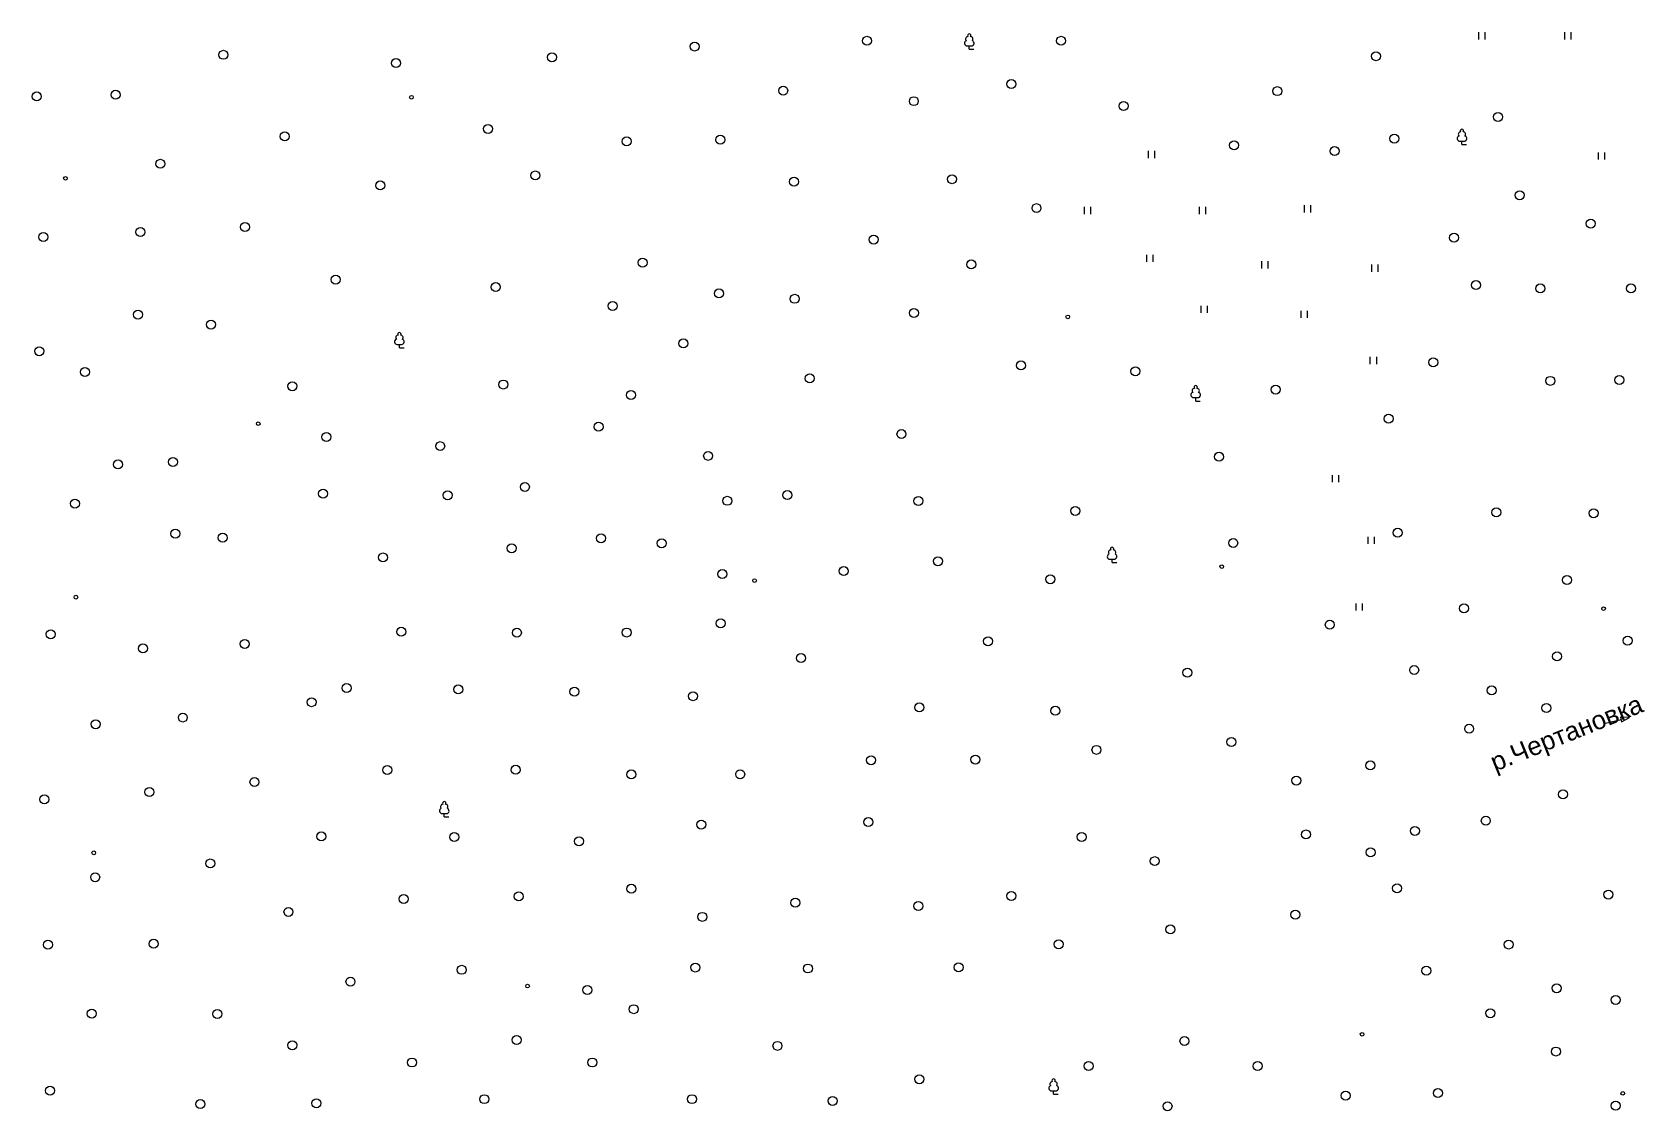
# Model space of a CAD drawing. Extents: x 1000 to 4000, y -4000 to -1000.
# Drawn here: x 3005 to 3528, y -3998 to -3647 of the extents above; entities that cross this region are included whole.
import ezdxf
from ezdxf.enums import TextEntityAlignment as Align

# ---------------------------------------------------------------- set-up
doc = ezdxf.new("R2010")
doc.units = 0
doc.header["$MEASUREMENT"] = 0
doc.layers.get('0').update_dxf_attribs({"linetype": 'CONTINUOUS'})
doc.layers.add('34', color=7, linetype='CONTINUOUS')
doc.styles.add('ARIAL', font='arial.ttf')

msp = doc.modelspace()

# ---------------------------------------------------------------- linework, layer by layer
at = {"color": 253, "linetype": 'Continuous', "lineweight": 0}
for p, q in [((3308.93, -3652.96), (3308.93, -3651.87)), ((3308.93, -3652.96), (3310.43, -3652.96)), ((3468.95, -3683.9), (3468.95, -3682.82)), ((3468.95, -3683.9), (3470.45, -3683.9)), ((3123.85, -3749.93), (3123.85, -3748.85)), ((3123.85, -3749.93), (3125.35, -3749.93)), ((3382.47, -3767.21), (3382.47, -3766.12)), ((3382.47, -3767.21), (3383.97, -3767.21)), ((3355.32, -3819.68), (3355.32, -3818.59)), ((3355.32, -3819.68), (3356.82, -3819.68)), ((3523.41, -3870.01), (3520.45, -3869.9)), ((3520.45, -3869.9), (3520.8, -3871.42)), ((3520.8, -3871.42), (3523.41, -3870.01)), ((3515.62, -3871.84), (3520.62, -3870.66)), ((3138.42, -3902.3), (3138.42, -3901.22)), ((3138.42, -3902.3), (3139.92, -3902.3)), ((3336.32, -3992.37), (3336.32, -3991.29)), ((3336.32, -3992.37), (3337.82, -3992.37))]:
    msp.add_line(p, q, dxfattribs=at)
for points in [[(3474.4, -3649.78), (3474.4, -3647.44)], [(3476.35, -3647.44), (3476.35, -3649.78)], [(3502.4, -3649.78), (3502.4, -3647.44)], [(3504.35, -3647.44), (3504.35, -3649.78)], [(3308.24, -3651.87), (3309.61, -3651.87)], [(3367.17, -3688.31), (3367.17, -3685.97)], [(3369.12, -3685.97), (3369.12, -3688.31)], [(3468.26, -3682.82), (3469.62, -3682.82)], [(3513.34, -3688.8), (3513.34, -3686.46)], [(3515.29, -3686.46), (3515.29, -3688.8)], [(3346.36, -3706.5), (3346.36, -3704.16)], [(3348.31, -3704.16), (3348.31, -3706.5)], [(3383.71, -3706.5), (3383.71, -3704.16)], [(3385.66, -3704.16), (3385.66, -3706.5)], [(3417.85, -3705.97), (3417.85, -3703.63)], [(3419.8, -3703.63), (3419.8, -3705.97)], [(3366.63, -3722.02), (3366.63, -3719.68)], [(3368.58, -3719.68), (3368.58, -3722.02)], [(3403.98, -3724.16), (3403.98, -3721.82)], [(3405.93, -3721.82), (3405.93, -3724.16)], [(3439.72, -3725.23), (3439.72, -3722.89)], [(3441.67, -3722.89), (3441.67, -3725.23)], [(3384.24, -3738.61), (3384.24, -3736.27)], [(3386.19, -3736.27), (3386.19, -3738.61)], [(3416.78, -3740.22), (3416.78, -3737.88)], [(3418.73, -3737.88), (3418.73, -3740.22)], [(3123.16, -3748.85), (3124.53, -3748.85)], [(3439.19, -3755.2), (3439.19, -3752.86)], [(3441.14, -3752.86), (3441.14, -3755.2)], [(3381.79, -3766.12), (3383.15, -3766.12)], [(3426.92, -3793.61), (3426.92, -3791.28)], [(3428.87, -3791.28), (3428.87, -3793.61)], [(3438.48, -3813.63), (3438.48, -3811.29)], [(3440.43, -3811.29), (3440.43, -3813.63)], [(3354.63, -3818.59), (3355.99, -3818.59)], [(3434.59, -3835.28), (3434.59, -3832.94)], [(3436.54, -3832.94), (3436.54, -3835.28)], [(3137.73, -3901.22), (3139.09, -3901.22)], [(3335.64, -3991.29), (3337, -3991.29)]]:
    msp.add_lwpolyline(points, dxfattribs=at)
for centre, radius in [((3275.71, -3650.22), 1.46), ((3338.76, -3650.22), 1.46), ((3066.7, -3654.77), 1.46), ((3173.39, -3655.58), 1.46), ((3219.73, -3652.07), 1.46), ((3441.04, -3655.21), 1.46), ((3122.74, -3657.47), 1.46), ((3248.5, -3666.41), 1.46), ((3322.59, -3664.28), 1.46), ((3408.97, -3666.57), 1.46), ((3006.08, -3668.28), 1.46), ((3031.67, -3667.74), 1.46), ((3127.77, -3668.53), 0.6), ((3290.93, -3669.82), 1.46), ((3359.05, -3671.39), 1.46), ((3480.66, -3674.95), 1.46), ((3086.63, -3681.25), 1.46), ((3152.64, -3678.82), 1.46), ((3197.64, -3682.88), 1.46), ((3228.08, -3682.34), 1.46), ((3446.97, -3681.98), 1.46), ((3394.95, -3684.14), 1.46), ((3427.57, -3686.04), 1.46), ((3046.22, -3690.17), 1.46), ((3015.38, -3694.88), 0.6), ((3117.62, -3697.2), 1.46), ((3168, -3693.96), 1.46), ((3252.03, -3695.98), 1.46), ((3303.34, -3695.16), 1.46), ((3487.67, -3700.37), 1.46), ((3330.77, -3704.57), 1.46), ((3008.23, -3713.96), 1.46), ((3039.75, -3712.34), 1.46), ((3073.7, -3710.71), 1.46), ((3466.38, -3714.16), 1.46), ((3510.79, -3709.59), 1.46), ((3277.88, -3714.76), 1.46), ((3202.83, -3722.27), 1.46), ((3309.57, -3722.85), 1.46), ((3103.13, -3727.78), 1.46), ((3155.16, -3730.21), 1.46), ((3473.49, -3729.56), 1.46), ((3227.64, -3732.28), 1.46), ((3252.25, -3734.02), 1.46), ((3494.43, -3730.65), 1.46), ((3523.83, -3730.65), 1.46), ((3038.96, -3739.14), 1.46), ((3193.13, -3736.34), 1.46), ((3290.94, -3738.62), 1.46), ((3062.68, -3742.38), 1.46), ((3340.91, -3739.9), 0.6), ((3006.87, -3751.04), 1.46), ((3216.05, -3748.51), 1.46), ((3325.71, -3755.65), 1.46), ((3459.62, -3754.65), 1.46), ((3021.7, -3757.8), 1.46), ((3257.13, -3759.85), 1.46), ((3362.91, -3757.55), 1.46), ((3497.67, -3760.66), 1.46), ((3520.05, -3760.39), 1.46), ((3089.1, -3762.4), 1.46), ((3157.59, -3761.85), 1.46), ((3199.06, -3765.28), 1.46), ((3408.46, -3763.49), 1.46), ((3078, -3774.57), 0.6), ((3188.54, -3775.55), 1.46), ((3445.11, -3772.96), 1.46), ((3100.16, -3778.89), 1.46), ((3137.1, -3781.87), 1.46), ((3286.92, -3777.97), 1.46), ((3032.48, -3787.82), 1.46), ((3050.28, -3787.01), 1.46), ((3224.13, -3785.02), 1.46), ((3390.06, -3785.32), 1.46), ((3099.08, -3797.29), 1.46), ((3139.52, -3797.83), 1.46), ((3164.6, -3795.12), 1.46), ((3249.84, -3797.78), 1.46), ((3018.46, -3800.53), 1.46), ((3230.34, -3799.63), 1.46), ((3292.43, -3799.68), 1.46), ((3343.35, -3802.9), 1.46), ((3480.13, -3803.38), 1.46), ((3511.69, -3803.65), 1.46), ((3051.09, -3810.27), 1.46), ((3066.46, -3811.62), 1.46), ((3189.35, -3811.8), 1.46), ((3209.04, -3813.42), 1.46), ((3394.65, -3813.31), 1.46), ((3448.07, -3810), 1.46), ((3118.52, -3818.03), 1.46), ((3160.31, -3815.05), 1.46), ((3298.77, -3819.24), 1.46), ((3228.72, -3823.43), 1.46), ((3268.17, -3822.45), 1.46), ((3390.92, -3821.01), 0.6), ((3239.2, -3825.54), 0.6), ((3335.28, -3825.1), 1.46), ((3503.06, -3825.37), 1.46), ((3018.8, -3830.92), 0.6), ((3469.61, -3834.57), 1.46), ((3228.21, -3839.43), 1.46), ((3426.03, -3839.87), 1.46), ((3514.95, -3834.65), 0.6), ((3010.64, -3842.98), 1.46), ((3124.44, -3842.17), 1.46), ((3162, -3842.46), 1.46), ((3197.69, -3842.4), 1.46), ((3315.06, -3845.24), 1.46), ((3522.74, -3845.04), 1.46), ((3040.57, -3847.58), 1.46), ((3073.64, -3846.09), 1.46), ((3499.85, -3850.16), 1.46), ((3254.29, -3850.71), 1.46), ((3379.8, -3855.42), 1.46), ((3453.43, -3854.59), 1.46), ((3106.74, -3860.45), 1.46), ((3142.95, -3860.9), 1.46), ((3095.32, -3865.03), 1.46), ((3180.71, -3861.59), 1.46), ((3219.23, -3863.08), 1.46), ((3478.58, -3861.21), 1.46), ((3053.52, -3870.01), 1.46), ((3292.71, -3866.74), 1.46), ((3336.89, -3867.82), 1.46), ((3496.38, -3866.9), 1.46), ((3025.23, -3872.18), 1.46), ((3471.29, -3873.66), 1.46), ((3350.25, -3880.51), 1.46), ((3394.09, -3877.94), 1.46), ((3119.9, -3887.08), 1.46), ((3161.6, -3886.98), 1.46), ((3277.06, -3883.89), 1.46), ((3310.95, -3883.67), 1.46), ((3439.19, -3885.57), 1.46), ((3076.79, -3890.98), 1.46), ((3199.16, -3888.51), 1.46), ((3234.53, -3888.45), 1.46), ((3415.14, -3890.48), 1.46), ((3008.56, -3896.61), 1.46), ((3042.68, -3894.21), 1.46), ((3501.78, -3894.97), 1.46), ((3221.88, -3904.78), 1.46), ((3276.15, -3903.98), 1.46), ((3418.28, -3908), 1.46), ((3453.67, -3906.84), 1.46), ((3476.7, -3903.53), 1.46), ((3098.52, -3908.63), 1.46), ((3141.65, -3908.82), 1.46), ((3182.21, -3910.22), 1.46), ((3345.45, -3908.81), 1.46), ((3024.59, -3913.96), 0.6), ((3062.44, -3917.42), 1.46), ((3369.19, -3916.66), 1.46), ((3439.27, -3913.8), 1.46), ((3025.05, -3921.88), 1.46), ((3125.25, -3928.95), 1.46), ((3162.63, -3928.11), 1.46), ((3199.19, -3925.63), 1.46), ((3322.61, -3927.98), 1.46), ((3447.89, -3925.47), 1.46), ((3516.52, -3927.51), 1.46), ((3087.83, -3933.14), 1.46), ((3252.47, -3930.15), 1.46), ((3292.4, -3931.23), 1.46), ((3414.82, -3934.03), 1.46), ((3222.26, -3934.75), 1.46), ((3374.27, -3938.85), 1.46), ((3009.71, -3943.81), 1.46), ((3044.04, -3943.5), 1.46), ((3337.99, -3943.67), 1.46), ((3484.13, -3943.74), 1.46), ((3144.1, -3951.96), 1.46), ((3219.94, -3951.21), 1.46), ((3256.52, -3951.53), 1.46), ((3305.45, -3951.16), 1.46), ((3457.36, -3952.25), 1.46), ((3107.97, -3955.79), 1.46), ((3165.48, -3957.25), 0.6), ((3184.87, -3958.52), 1.46), ((3499.72, -3957.93), 1.46), ((3199.98, -3964.74), 1.46), ((3518.88, -3961.72), 1.46), ((3023.94, -3966.18), 1.46), ((3064.7, -3966.29), 1.46), ((3478.14, -3966.05), 1.46), ((3161.94, -3974.75), 1.46), ((3378.83, -3975.08), 1.46), ((3436.5, -3972.91), 0.6), ((3089.08, -3976.47), 1.46), ((3246.65, -3976.65), 1.46), ((3499.45, -3978.49), 1.46), ((3127.95, -3982.06), 1.46), ((3186.49, -3982.06), 1.46), ((3347.67, -3983.21), 1.46), ((3402.62, -3983.21), 1.46), ((3010.41, -3991.19), 1.46), ((3292.72, -3987.49), 1.46), ((3461.14, -3992.01), 1.46), ((3059.18, -3995.58), 1.46), ((3096.92, -3995.32), 1.46), ((3151.42, -3993.97), 1.46), ((3218.86, -3993.97), 1.46), ((3264.54, -3994.53), 1.46), ((3373.32, -3996.27), 1.46), ((3431.19, -3992.82), 1.46), ((3518.88, -3996.07), 1.46), ((3521.16, -3992.08), 0.6)]:
    msp.add_circle(centre, radius, dxfattribs=at)
for centre, radius, start, end in [((3308.25, -3651), 0.879, 108.3532, 269.3875), ((3308.5, -3649.61), 0.754, 88.1329, 226.6634), ((3308.93, -3648.51), 0.545, 90, 220.5003), ((3308.93, -3648.51), 0.545, 319.4997, 90), ((3309.37, -3649.61), 0.754, 313.3366, 91.8671), ((3309.61, -3651), 0.879, 269.6098, 71.6468), ((3468.27, -3681.94), 0.879, 108.3532, 269.3875), ((3468.51, -3680.56), 0.754, 88.1329, 226.6634), ((3468.95, -3679.45), 0.545, 90, 220.5003), ((3468.95, -3679.45), 0.545, 319.4997, 90), ((3469.39, -3680.56), 0.754, 313.3366, 91.8671), ((3469.63, -3681.94), 0.879, 269.6098, 71.6468), ((3123.17, -3747.97), 0.879, 108.3532, 269.3875), ((3123.41, -3746.59), 0.754, 88.1329, 226.6634), ((3123.85, -3745.48), 0.545, 90, 220.5003), ((3123.85, -3745.48), 0.545, 319.4997, 90), ((3124.29, -3746.59), 0.754, 313.3366, 91.8671), ((3124.53, -3747.97), 0.879, 269.6098, 71.6468), ((3381.79, -3765.24), 0.879, 108.3532, 269.3875), ((3382.04, -3763.86), 0.754, 88.1329, 226.6634), ((3382.47, -3762.75), 0.545, 90, 220.5003), ((3382.47, -3762.75), 0.545, 319.4997, 90), ((3382.91, -3763.86), 0.754, 313.3366, 91.8671), ((3383.15, -3765.24), 0.879, 269.6098, 71.6468), ((3354.64, -3817.71), 0.879, 108.3532, 269.3875), ((3354.88, -3816.33), 0.754, 88.1329, 226.6634), ((3355.32, -3815.22), 0.545, 90, 220.5003), ((3355.32, -3815.22), 0.545, 319.4997, 90), ((3355.76, -3816.33), 0.754, 313.3366, 91.8671), ((3356, -3817.71), 0.879, 269.6098, 71.6468), ((3137.74, -3900.34), 0.879, 108.3532, 269.3875), ((3137.98, -3898.95), 0.754, 88.1329, 226.6634), ((3138.42, -3897.85), 0.545, 90, 220.5003), ((3138.42, -3897.85), 0.545, 319.4997, 90), ((3138.86, -3898.95), 0.754, 313.3366, 91.8671), ((3139.1, -3900.34), 0.879, 269.6098, 71.6468), ((3335.64, -3990.41), 0.879, 108.3532, 269.3875), ((3335.89, -3989.03), 0.754, 88.1329, 226.6634), ((3336.32, -3987.92), 0.545, 90, 220.5003), ((3336.32, -3987.92), 0.545, 319.4997, 90), ((3336.76, -3989.03), 0.754, 313.3366, 91.8671), ((3337.01, -3990.41), 0.879, 269.6098, 71.6468)]:
    msp.add_arc(centre, radius, start, end, dxfattribs=at)

# ---------------------------------------------------------------- texts
at = {"layer": '34', "color": 253, "lineweight": 0, "style": 'ARIAL'}
msp.add_text('р.Чертановка', height=6, rotation=22, dxfattribs=at).set_placement((3502.88, -3875.02), align=Align.MIDDLE_CENTER)

doc.saveas('drawing.dxf')
